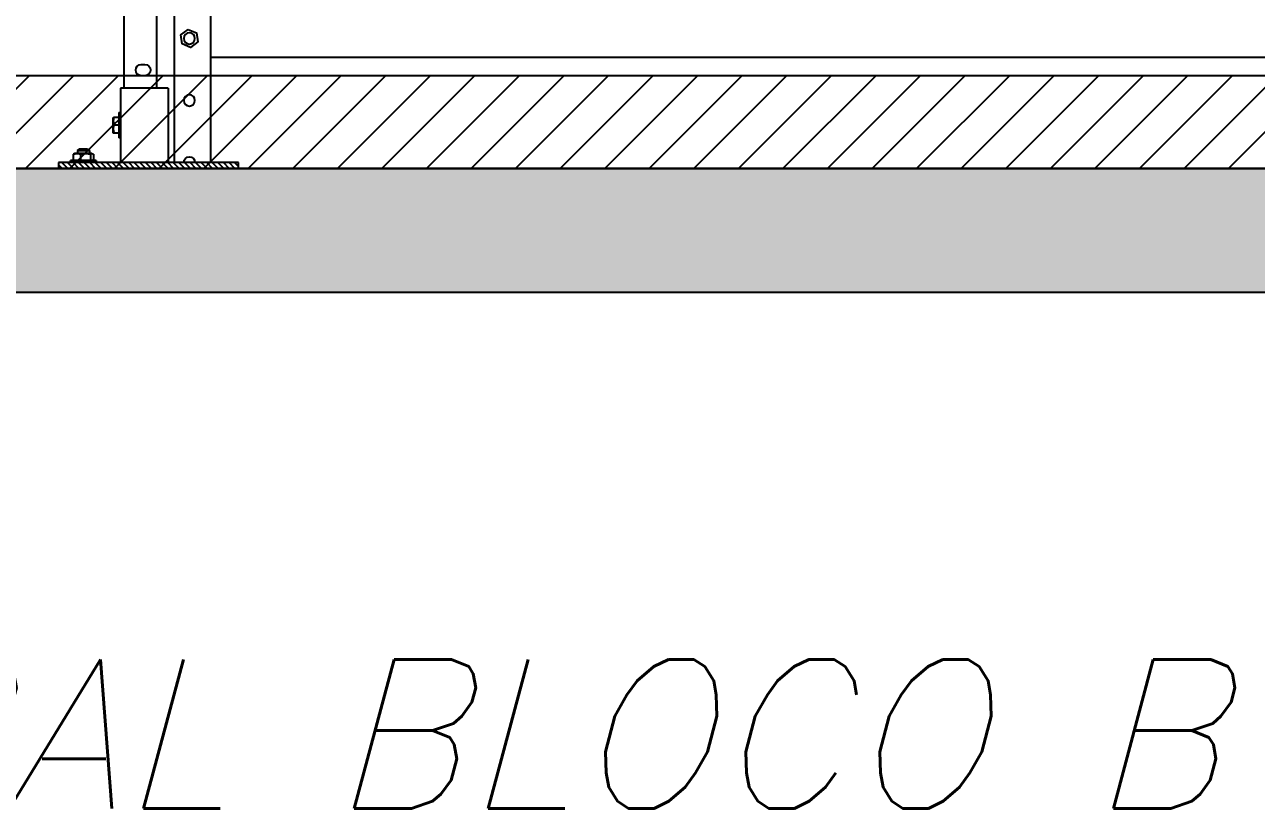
# Model space of a CAD drawing. Header units: millimetres. Extents: x 223 to 55669, y 510 to 13629.
# Drawn here: x 24014 to 25007, y 510 to 1142 of the extents above; entities that cross this region are included whole.
import ezdxf

# ---------------------------------------------------------------- set-up
doc = ezdxf.new("R2010")
doc.units = ezdxf.units.MM
doc.linetypes.add('LIN0', pattern=[0])
doc.layers.add('4 - TEXTO DE ESCALA E VISTA', color=2, linetype='Continuous')
doc.layers.add('arq_fina', color=30, linetype='Continuous')
doc.layers.add('MONTANTE', color=170, linetype='LIN0', lineweight=25)
doc.styles.add('ROMANS', font='romans.shx', dxfattribs={"oblique": 15, "height": 170})

# ---------------------------------------------------------------- blocks, each defined once
blk = doc.blocks.new('*U66')
at = {"layer": 'MONTANTE'}
h = blk.add_hatch(dxfattribs=at)
h.set_pattern_fill('ANSI31', color=256)
h.set_pattern_definition([(45, (-10915.7787, -3455.3437), (-2.245064, 2.245064), [])])
h.paths.add_polyline_path([(0, 0), (-145, 0), (-145, 4.75), (0, 4.75)])
for p, q in [((-122.4, 10954.75), (-122.4, 4.75)), ((-93.15, 10954.75), (-93.15, 4.75)), ((-78.84, 10954.75), (-78.84, 64.75)), ((-52.65, 10954.75), (-52.65, 64.75)), ((-122.4, 89.75), (-1207.9, 89.75)), ((-88.35, 64.75), (-88.35, 4.75)), ((-88.35, 64.75), (-50, 64.75)), ((-50, 64.75), (-50, 4.75)), ((-48.41, 45), (-50, 45)), ((-48.41, 45), (-48.41, 24.5)), ((-48.41, 41.1), (-44.6, 41.1)), ((-44.6, 41.1), (-44.03, 37.92)), ((-44.03, 28.4), (-44.03, 41.1)), ((-48.41, 34.75), (-44.6, 34.75)), ((-50, 24.5), (-48.41, 24.5)), ((-48.41, 28.4), (-44.6, 28.4)), ((-44.6, 28.4), (-44.03, 28.4)), ((-26.88, 11.86), (-27.99, 11.35)), ((-27.99, 11.35), (-27.99, 6.79)), ((-25.76, 11.35), (-26.88, 11.86)), ((-26.88, 11.86), (-13.12, 11.86)), ((-21.76, 11.86), (-25.76, 11.35)), ((-25.76, 11.35), (-25.76, 6.79)), ((-23.35, 15.37), (-24.76, 14.26)), ((-15.24, 14.26), (-24.76, 14.26)), ((-24.76, 14.26), (-24.76, 11.86)), ((-23.35, 15.37), (-16.65, 15.37)), ((-17.77, 11.35), (-21.76, 11.86)), ((-14.89, 11.86), (-17.77, 11.35)), ((-17.77, 6.79), (-17.77, 11.35)), ((-15.24, 14.26), (-16.65, 15.37)), ((-15.24, 14.26), (-15.24, 11.86)), ((-12.01, 11.35), (-14.89, 11.86)), ((-13.12, 11.86), (-12.01, 11.35)), ((-12.01, 6.79), (-12.01, 11.35)), ((-145, 0), (-145, 4.75)), ((-145, 0), (-145, 4.75)), ((-145, 0), (-145, 4.75)), ((-145, 0), (-145, 4.75)), ((-145, 0), (-145, 4.75)), ((-145, 0), (-145, 4.75)), ((-145, 0), (-145, 4.75)), ((-145, 0), (-145, 4.75)), ((-145, 0), (-145, 4.75)), ((-145, 0), (-145, 4.75)), ((-145, 0), (-145, 4.75)), ((-145, 0), (-145, 4.75)), ((-145, 0), (-145, 4.75)), ((-145, 0), (-145, 4.75)), ((-145, 0), (-145, 4.75)), ((-145, 0), (-145, 4.75)), ((-145, 0), (-145, 4.75)), ((-145, 0), (-145, 4.75)), ((-145, 0), (-145, 4.75)), ((-145, 0), (-145, 4.75)), ((-145, 0), (-145, 4.75)), ((-145, 0), (-145, 4.75)), ((-145, 0), (-145, 4.75)), ((-145, 0), (-145, 4.75)), ((-145, 0), (-145, 4.75)), ((-145, 0), (-145, 4.75)), ((-145, 0), (-145, 4.75)), ((-145, 0), (-145, 4.75)), ((-145, 0), (-145, 4.75)), ((-145, 0), (-145, 4.75)), ((-145, 0), (-145, 4.75)), ((-145, 0), (-145, 4.75)), ((-145, 0), (-145, 4.75)), ((-145, 0), (-145, 4.75)), ((-145, 0), (-145, 4.75)), ((-145, 0), (-145, 4.75)), ((-145, 0), (-145, 4.75)), ((-145, 0), (-145, 4.75)), ((-145, 0), (-145, 4.75)), ((-145, 0), (-145, 4.75)), ((-145, 0), (-145, 4.75)), ((-145, 0), (-145, 4.75)), ((-145, 0), (-145, 4.75)), ((-145, 0), (-145, 4.75)), ((-145, 0), (-145, 4.75)), ((-145, 0), (-145, 4.75)), ((-145, 0), (-145, 4.75)), ((-145, 0), (-145, 4.75)), ((-145, 0), (-145, 4.75)), ((-145, 0), (-145, 4.75)), ((-145, 0), (-145, 4.75)), ((-145, 0), (-145, 4.75)), ((-145, 0), (-145, 4.75)), ((-145, 0), (-145, 4.75)), ((-145, 0), (-145, 4.75)), ((-145, 0), (-145, 4.75)), ((-145, 0), (-145, 4.75)), ((-145, 0), (-145, 4.75)), ((-145, 0), (-145, 4.75)), ((-145, 0), (-145, 4.75)), ((-145, 0), (-145, 4.75)), ((-145, 0), (-145, 4.75)), ((-145, 0), (-145, 4.75)), ((-145, 0), (-145, 4.75)), ((-145, 0), (-145, 4.75)), ((-145, 0), (-145, 4.75)), ((-145, 0), (-145, 4.75)), ((-145, 0), (-145, 4.75)), ((-145, 0), (-145, 4.75)), ((-145, 0), (-145, 4.75)), ((-145, 0), (-145, 4.75)), ((-145, 0), (-145, 4.75)), ((-145, 0), (-145, 4.75)), ((-145, 0), (-145, 4.75)), ((-145, 0), (-145, 4.75)), ((-145, 0), (-145, 4.75)), ((-145, 0), (-145, 4.75)), ((-145, 0), (-145, 4.75)), ((-145, 0), (-145, 4.75)), ((-145, 0), (-145, 4.75)), ((-145, 0), (-145, 4.75)), ((-145, 0), (-145, 4.75)), ((-145, 0), (-145, 4.75)), ((-145, 0), (-145, 4.75)), ((-145, 0), (-145, 4.75)), ((-145, 0), (-145, 4.75)), ((-145, 0), (-145, 4.75)), ((-145, 0), (-145, 4.75)), ((-145, 0), (-145, 4.75)), ((-145, 0), (-145, 4.75)), ((-145, 0), (-145, 4.75)), ((-145, 0), (-145, 4.75)), ((-145, 0), (-145, 4.75)), ((-145, 0), (-145, 4.75)), ((-145, 0), (-145, 4.75)), ((-145, 0), (-145, 4.75)), ((-145, 0), (-145, 4.75)), ((-145, 0), (-145, 4.75)), ((-145, 0), (-145, 4.75)), ((-145, 0), (-145, 4.75)), ((-145, 0), (-145, 4.75)), ((-145, 0), (-145, 4.75)), ((-145, 0), (-145, 4.75)), ((-145, 0), (-145, 4.75)), ((-145, 0), (-145, 4.75)), ((-145, 0), (-145, 4.75)), ((-145, 0), (-145, 4.75)), ((-145, 0), (-145, 4.75)), ((-145, 0), (-145, 4.75)), ((-145, 0), (-145, 4.75)), ((-145, 0), (-145, 4.75)), ((-145, 0), (-145, 4.75)), ((-145, 0), (-145, 4.75)), ((-145, 0), (-145, 4.75)), ((-145, 0), (-145, 4.75)), ((-145, 0), (-145, 4.75)), ((-145, 0), (-145, 4.75)), ((-145, 0), (-145, 4.75)), ((-145, 0), (-145, 4.75)), ((-145, 0), (-145, 4.75)), ((-145, 0), (-145, 4.75)), ((-145, 0), (-145, 4.75)), ((-145, 0), (-145, 4.75)), ((-145, 0), (-145, 4.75)), ((-145, 0), (-145, 4.75)), ((-145, 0), (-145, 4.75)), ((-145, 0), (-145, 4.75)), ((-145, 0), (-145, 4.75)), ((-145, 0), (-145, 4.75)), ((-145, 0), (-145, 4.75)), ((-145, 0), (-145, 4.75)), ((-145, 0), (-145, 4.75)), ((-145, 0), (-145, 4.75)), ((-145, 0), (-145, 4.75)), ((-145, 0), (-145, 4.75)), ((-145, 0), (-145, 4.75)), ((-145, 0), (-145, 4.75)), ((-145, 0), (-145, 4.75)), ((-145, 0), (-145, 4.75)), ((-145, 0), (-145, 4.75)), ((-145, 0), (-145, 4.75)), ((-145, 0), (-145, 4.75)), ((-145, 0), (-145, 4.75)), ((-145, 0), (-145, 4.75)), ((-145, 0), (-145, 4.75)), ((-145, 0), (-145, 4.75)), ((-145, 0), (-145, 4.75)), ((-145, 0), (-145, 4.75)), ((-145, 0), (-145, 4.75)), ((-145, 0), (-145, 4.75)), ((-145, 0), (-145, 4.75)), ((-145, 0), (-145, 4.75)), ((-145, 0), (-145, 4.75)), ((-145, 0), (-145, 4.75)), ((-145, 0), (-145, 4.75)), ((-145, 0), (-145, 4.75)), ((-145, 0), (-145, 4.75)), ((-145, 0), (-145, 4.75)), ((-145, 0), (-145, 4.75)), ((-145, 0), (-145, 4.75)), ((-145, 0), (-145, 4.75)), ((-145, 0), (-145, 4.75)), ((-145, 0), (-145, 4.75)), ((-145, 0), (-145, 4.75)), ((-145, 0), (-145, 4.75)), ((-145, 0), (-145, 4.75)), ((-145, 0), (-145, 4.75)), ((-145, 0), (-145, 4.75)), ((-145, 0), (-145, 4.75)), ((-145, 0), (-145, 4.75)), ((-145, 0), (-145, 4.75)), ((-145, 0), (-145, 4.75)), ((-145, 0), (-145, 4.75)), ((-145, 0), (-145, 4.75)), ((-145, 0), (-145, 4.75)), ((-145, 0), (-145, 4.75)), ((-145, 0), (-145, 4.75)), ((-145, 0), (-145, 4.75)), ((-145, 0), (-145, 4.75)), ((-145, 0), (-145, 4.75)), ((-145, 0), (-145, 4.75)), ((-145, 0), (-145, 4.75)), ((-145, 0), (-145, 4.75)), ((-145, 0), (-145, 4.75)), ((-145, 0), (-145, 4.75)), ((-145, 0), (-145, 4.75)), ((-145, 0), (-145, 4.75)), ((-145, 0), (-145, 4.75)), ((-145, 0), (-145, 4.75)), ((-145, 0), (-145, 4.75)), ((-145, 0), (-145, 4.75)), ((-145, 0), (-145, 4.75)), ((-145, 0), (-145, 4.75)), ((-145, 0), (-145, 4.75)), ((-145, 0), (-145, 4.75)), ((-145, 0), (-145, 4.75)), ((-145, 0), (-145, 4.75)), ((-145, 0), (-145, 4.75)), ((-145, 0), (-145, 4.75)), ((-145, 0), (-145, 4.75)), ((-145, 0), (-145, 4.75)), ((-145, 0), (-145, 4.75)), ((-145, 0), (-145, 4.75)), ((-145, 0), (-145, 4.75)), ((-145, 0), (-145, 4.75)), ((-145, 0), (-145, 4.75)), ((-145, 0), (-145, 4.75)), ((-145, 0), (-145, 4.75)), ((-145, 0), (-145, 4.75)), ((-145, 0), (-145, 4.75)), ((-145, 0), (-145, 4.75)), ((-145, 0), (-145, 4.75)), ((-145, 0), (-145, 4.75)), ((-145, 0), (-145, 4.75)), ((-145, 0), (-145, 4.75)), ((-145, 0), (-145, 4.75)), ((-145, 0), (-145, 4.75)), ((-145, 0), (-145, 4.75)), ((-145, 0), (-145, 4.75)), ((-145, 0), (-145, 4.75)), ((-145, 0), (-145, 4.75)), ((-145, 0), (-145, 4.75)), ((-145, 0), (-145, 4.75)), ((-145, 0), (-145, 4.75)), ((-145, 0), (-145, 4.75)), ((-145, 0), (-145, 4.75)), ((-145, 0), (-145, 4.75)), ((-145, 0), (-145, 4.75)), ((-145, 0), (-145, 4.75)), ((-145, 0), (-145, 4.75)), ((-145, 0), (-145, 4.75)), ((-145, 0), (-145, 4.75)), ((-145, 0), (-145, 4.75)), ((-145, 0), (-145, 4.75)), ((-145, 0), (-145, 4.75)), ((-145, 0), (-145, 4.75)), ((-145, 0), (-145, 4.75)), ((-145, 0), (-145, 4.75)), ((-145, 0), (-145, 4.75)), ((-145, 0), (-145, 4.75)), ((-145, 0), (-145, 4.75)), ((-145, 0), (-145, 4.75)), ((-145, 0), (-145, 4.75)), ((-145, 0), (-145, 4.75)), ((-145, 0), (-145, 4.75)), ((-145, 0), (-145, 4.75)), ((-145, 0), (-145, 4.75)), ((-145, 0), (-145, 4.75)), ((-145, 0), (-145, 4.75)), ((-145, 0), (-145, 4.75)), ((-145, 0), (-145, 4.75)), ((-145, 0), (-145, 4.75)), ((-145, 0), (-145, 4.75)), ((-145, 0), (-145, 4.75)), ((-145, 0), (-145, 4.75)), ((-145, 0), (-145, 4.75)), ((-145, 0), (-145, 4.75)), ((-145, 0), (-145, 4.75)), ((-145, 0), (-145, 4.75)), ((-145, 0), (-145, 4.75)), ((-145, 0), (-145, 4.75)), ((-145, 0), (-145, 4.75)), ((-145, 0), (-145, 4.75)), ((-145, 0), (-145, 4.75)), ((-145, 0), (-145, 4.75)), ((-145, 0), (-145, 4.75)), ((-145, 0), (-145, 4.75)), ((-145, 0), (-145, 4.75)), ((-145, 0), (-145, 4.75)), ((-145, 0), (-145, 4.75)), ((-145, 0), (-145, 4.75)), ((-145, 0), (-145, 4.75)), ((-145, 0), (-145, 4.75)), ((-145, 0), (-145, 4.75)), ((-145, 0), (-145, 4.75)), ((-145, 0), (-145, 4.75)), ((-145, 0), (-145, 4.75)), ((-145, 0), (-145, 4.75)), ((-145, 0), (-145, 4.75)), ((-145, 0), (-145, 4.75)), ((-145, 0), (-145, 4.75)), ((-145, 0), (-145, 4.75)), ((-145, 0), (-145, 4.75)), ((-145, 0), (-145, 4.75)), ((-145, 0), (-145, 4.75)), ((-145, 0), (-145, 4.75)), ((-145, 0), (-145, 4.75)), ((-145, 0), (-145, 4.75)), ((-145, 0), (-145, 4.75)), ((-145, 0), (-145, 4.75)), ((-145, 0), (-145, 4.75)), ((-145, 0), (-145, 4.75)), ((-145, 0), (-145, 4.75)), ((-145, 0), (-145, 4.75)), ((-145, 0), (-145, 4.75)), ((-145, 0), (-145, 4.75)), ((-145, 0), (-145, 4.75)), ((-145, 0), (-145, 4.75)), ((-145, 0), (-145, 4.75)), ((-145, 0), (-145, 4.75)), ((-145, 0), (-145, 4.75)), ((-145, 0), (-145, 4.75)), ((-145, 0), (-145, 4.75)), ((-145, 0), (-145, 4.75)), ((-145, 0), (-145, 4.75)), ((-145, 0), (-145, 4.75)), ((-145, 0), (-145, 4.75)), ((-145, 0), (-145, 4.75)), ((-145, 0), (-145, 4.75)), ((-145, 0), (-145, 4.75)), ((-145, 0), (-145, 4.75)), ((-145, 0), (-145, 4.75)), ((-145, 0), (-145, 4.75)), ((-145, 0), (-145, 4.75)), ((-145, 0), (-145, 4.75)), ((-145, 0), (-145, 4.75)), ((-145, 0), (-145, 4.75)), ((-145, 0), (-145, 4.75)), ((-145, 0), (-145, 4.75)), ((-145, 0), (-145, 4.75)), ((-145, 0), (-145, 4.75)), ((-145, 0), (-145, 4.75)), ((-145, 0), (-145, 4.75)), ((-145, 0), (-145, 4.75)), ((-145, 0), (-145, 4.75)), ((-145, 4.75), (0, 4.75)), ((0, 0), (-145, 0)), ((-30.35, 6.27), (-30.35, 4.75)), ((-30.35, 6.27), (-9.65, 6.27)), ((-27.99, 6.79), (-27.14, 6.27)), ((-25.76, 6.79), (-26.88, 6.27)), ((-21.76, 6.27), (-25.76, 6.79)), ((-17.77, 6.79), (-21.76, 6.27)), ((-14.89, 6.27), (-17.77, 6.79)), ((-12.01, 6.79), (-14.89, 6.27)), ((-12.86, 6.27), (-12.01, 6.79)), ((-9.65, 4.75), (-9.65, 6.27)), ((0, 4.75), (0, 0)), ((0, 4.75), (0, 0)), ((0, 4.75), (0, 0)), ((0, 4.75), (0, 0)), ((0, 4.75), (0, 0)), ((0, 4.75), (0, 0)), ((0, 4.75), (0, 0)), ((0, 4.75), (0, 0)), ((0, 4.75), (0, 0)), ((0, 4.75), (0, 0)), ((0, 4.75), (0, 0)), ((0, 4.75), (0, 0)), ((0, 4.75), (0, 0)), ((0, 4.75), (0, 0)), ((0, 4.75), (0, 0)), ((0, 4.75), (0, 0)), ((0, 4.75), (0, 0)), ((0, 4.75), (0, 0)), ((0, 4.75), (0, 0)), ((0, 4.75), (0, 0)), ((0, 4.75), (0, 0)), ((0, 4.75), (0, 0)), ((0, 4.75), (0, 0)), ((0, 4.75), (0, 0)), ((0, 4.75), (0, 0)), ((0, 4.75), (0, 0)), ((0, 4.75), (0, 0)), ((0, 4.75), (0, 0)), ((0, 4.75), (0, 0)), ((0, 4.75), (0, 0)), ((0, 4.75), (0, 0)), ((0, 4.75), (0, 0)), ((0, 4.75), (0, 0)), ((0, 4.75), (0, 0)), ((0, 4.75), (0, 0)), ((0, 4.75), (0, 0)), ((0, 4.75), (0, 0)), ((0, 4.75), (0, 0)), ((0, 4.75), (0, 0)), ((0, 4.75), (0, 0)), ((0, 4.75), (0, 0)), ((0, 4.75), (0, 0)), ((0, 4.75), (0, 0)), ((0, 4.75), (0, 0)), ((0, 4.75), (0, 0)), ((0, 4.75), (0, 0)), ((0, 4.75), (0, 0)), ((0, 4.75), (0, 0)), ((0, 4.75), (0, 0)), ((0, 4.75), (0, 0)), ((0, 4.75), (0, 0)), ((0, 4.75), (0, 0)), ((0, 4.75), (0, 0)), ((0, 4.75), (0, 0)), ((0, 4.75), (0, 0)), ((0, 4.75), (0, 0)), ((0, 4.75), (0, 0)), ((0, 4.75), (0, 0)), ((0, 4.75), (0, 0)), ((0, 4.75), (0, 0)), ((0, 4.75), (0, 0)), ((0, 4.75), (0, 0)), ((0, 4.75), (0, 0)), ((0, 4.75), (0, 0)), ((0, 4.75), (0, 0)), ((0, 4.75), (0, 0)), ((0, 4.75), (0, 0)), ((0, 4.75), (0, 0)), ((0, 4.75), (0, 0)), ((0, 4.75), (0, 0)), ((0, 4.75), (0, 0)), ((0, 4.75), (0, 0)), ((0, 4.75), (0, 0)), ((0, 4.75), (0, 0)), ((0, 4.75), (0, 0)), ((0, 4.75), (0, 0)), ((0, 4.75), (0, 0)), ((0, 4.75), (0, 0)), ((0, 4.75), (0, 0)), ((0, 4.75), (0, 0)), ((0, 4.75), (0, 0)), ((0, 4.75), (0, 0)), ((0, 4.75), (0, 0)), ((0, 4.75), (0, 0)), ((0, 4.75), (0, 0)), ((0, 4.75), (0, 0)), ((0, 4.75), (0, 0)), ((0, 4.75), (0, 0)), ((0, 4.75), (0, 0)), ((0, 4.75), (0, 0)), ((0, 4.75), (0, 0)), ((0, 4.75), (0, 0)), ((0, 4.75), (0, 0)), ((0, 4.75), (0, 0)), ((0, 4.75), (0, 0)), ((0, 4.75), (0, 0)), ((0, 4.75), (0, 0)), ((0, 4.75), (0, 0)), ((0, 4.75), (0, 0)), ((0, 4.75), (0, 0)), ((0, 4.75), (0, 0)), ((0, 4.75), (0, 0)), ((0, 4.75), (0, 0)), ((0, 4.75), (0, 0)), ((0, 4.75), (0, 0)), ((0, 4.75), (0, 0)), ((0, 4.75), (0, 0)), ((0, 4.75), (0, 0)), ((0, 4.75), (0, 0)), ((0, 4.75), (0, 0)), ((0, 4.75), (0, 0)), ((0, 4.75), (0, 0)), ((0, 4.75), (0, 0)), ((0, 4.75), (0, 0)), ((0, 4.75), (0, 0)), ((0, 4.75), (0, 0)), ((0, 4.75), (0, 0)), ((0, 4.75), (0, 0)), ((0, 4.75), (0, 0)), ((0, 4.75), (0, 0)), ((0, 4.75), (0, 0)), ((0, 4.75), (0, 0)), ((0, 4.75), (0, 0)), ((0, 4.75), (0, 0)), ((0, 4.75), (0, 0)), ((0, 4.75), (0, 0)), ((0, 4.75), (0, 0)), ((0, 4.75), (0, 0)), ((0, 4.75), (0, 0)), ((0, 4.75), (0, 0)), ((0, 4.75), (0, 0)), ((0, 4.75), (0, 0)), ((0, 4.75), (0, 0)), ((0, 4.75), (0, 0)), ((0, 4.75), (0, 0)), ((0, 4.75), (0, 0)), ((0, 4.75), (0, 0)), ((0, 4.75), (0, 0)), ((0, 4.75), (0, 0)), ((0, 4.75), (0, 0)), ((0, 4.75), (0, 0)), ((0, 4.75), (0, 0)), ((0, 4.75), (0, 0)), ((0, 4.75), (0, 0)), ((0, 4.75), (0, 0)), ((0, 4.75), (0, 0)), ((0, 4.75), (0, 0)), ((0, 4.75), (0, 0)), ((0, 4.75), (0, 0)), ((0, 4.75), (0, 0)), ((0, 4.75), (0, 0)), ((0, 4.75), (0, 0)), ((0, 4.75), (0, 0)), ((0, 4.75), (0, 0)), ((0, 4.75), (0, 0)), ((0, 4.75), (0, 0)), ((0, 4.75), (0, 0)), ((0, 4.75), (0, 0)), ((0, 4.75), (0, 0)), ((0, 4.75), (0, 0)), ((0, 4.75), (0, 0)), ((0, 4.75), (0, 0)), ((0, 4.75), (0, 0)), ((0, 4.75), (0, 0)), ((0, 4.75), (0, 0)), ((0, 4.75), (0, 0)), ((0, 4.75), (0, 0)), ((0, 4.75), (0, 0)), ((0, 4.75), (0, 0)), ((0, 4.75), (0, 0)), ((0, 4.75), (0, 0)), ((0, 4.75), (0, 0)), ((0, 4.75), (0, 0)), ((0, 4.75), (0, 0)), ((0, 4.75), (0, 0)), ((0, 4.75), (0, 0)), ((0, 4.75), (0, 0)), ((0, 4.75), (0, 0)), ((0, 4.75), (0, 0)), ((0, 4.75), (0, 0)), ((0, 4.75), (0, 0)), ((0, 4.75), (0, 0)), ((0, 4.75), (0, 0)), ((0, 4.75), (0, 0)), ((0, 4.75), (0, 0)), ((0, 4.75), (0, 0)), ((0, 4.75), (0, 0)), ((0, 4.75), (0, 0)), ((0, 4.75), (0, 0)), ((0, 4.75), (0, 0)), ((0, 4.75), (0, 0)), ((0, 4.75), (0, 0)), ((0, 4.75), (0, 0)), ((0, 4.75), (0, 0)), ((0, 4.75), (0, 0)), ((0, 4.75), (0, 0)), ((0, 4.75), (0, 0)), ((0, 4.75), (0, 0)), ((0, 4.75), (0, 0)), ((0, 4.75), (0, 0)), ((0, 4.75), (0, 0)), ((0, 4.75), (0, 0)), ((0, 4.75), (0, 0)), ((0, 4.75), (0, 0)), ((0, 4.75), (0, 0)), ((0, 4.75), (0, 0)), ((0, 4.75), (0, 0)), ((0, 4.75), (0, 0)), ((0, 4.75), (0, 0)), ((0, 4.75), (0, 0)), ((0, 4.75), (0, 0)), ((0, 4.75), (0, 0)), ((0, 4.75), (0, 0)), ((0, 4.75), (0, 0)), ((0, 4.75), (0, 0)), ((0, 4.75), (0, 0)), ((0, 4.75), (0, 0)), ((0, 4.75), (0, 0)), ((0, 4.75), (0, 0)), ((0, 4.75), (0, 0)), ((0, 4.75), (0, 0)), ((0, 4.75), (0, 0)), ((0, 4.75), (0, 0)), ((0, 4.75), (0, 0)), ((0, 4.75), (0, 0)), ((0, 4.75), (0, 0)), ((0, 4.75), (0, 0)), ((0, 4.75), (0, 0)), ((0, 4.75), (0, 0)), ((0, 4.75), (0, 0)), ((0, 4.75), (0, 0)), ((0, 4.75), (0, 0)), ((0, 4.75), (0, 0)), ((0, 4.75), (0, 0)), ((0, 4.75), (0, 0)), ((0, 4.75), (0, 0)), ((0, 4.75), (0, 0)), ((0, 4.75), (0, 0)), ((0, 4.75), (0, 0)), ((0, 4.75), (0, 0)), ((0, 4.75), (0, 0)), ((0, 4.75), (0, 0)), ((0, 4.75), (0, 0)), ((0, 4.75), (0, 0)), ((0, 4.75), (0, 0)), ((0, 4.75), (0, 0)), ((0, 4.75), (0, 0)), ((0, 4.75), (0, 0)), ((0, 4.75), (0, 0)), ((0, 4.75), (0, 0)), ((0, 4.75), (0, 0)), ((0, 4.75), (0, 0)), ((0, 4.75), (0, 0)), ((0, 4.75), (0, 0)), ((0, 4.75), (0, 0)), ((0, 4.75), (0, 0)), ((0, 4.75), (0, 0)), ((0, 4.75), (0, 0)), ((0, 4.75), (0, 0)), ((0, 4.75), (0, 0)), ((0, 4.75), (0, 0)), ((0, 4.75), (0, 0)), ((0, 4.75), (0, 0)), ((0, 4.75), (0, 0)), ((0, 4.75), (0, 0)), ((0, 4.75), (0, 0)), ((0, 4.75), (0, 0)), ((0, 4.75), (0, 0)), ((0, 4.75), (0, 0)), ((0, 4.75), (0, 0)), ((0, 4.75), (0, 0)), ((0, 4.75), (0, 0)), ((0, 4.75), (0, 0)), ((0, 4.75), (0, 0)), ((0, 4.75), (0, 0)), ((0, 4.75), (0, 0)), ((0, 4.75), (0, 0)), ((0, 4.75), (0, 0)), ((0, 4.75), (0, 0)), ((0, 4.75), (0, 0)), ((0, 4.75), (0, 0)), ((0, 4.75), (0, 0)), ((0, 4.75), (0, 0)), ((0, 4.75), (0, 0)), ((0, 4.75), (0, 0)), ((0, 4.75), (0, 0)), ((0, 4.75), (0, 0)), ((0, 4.75), (0, 0)), ((0, 4.75), (0, 0)), ((0, 4.75), (0, 0)), ((0, 4.75), (0, 0)), ((0, 4.75), (0, 0)), ((0, 4.75), (0, 0)), ((0, 4.75), (0, 0)), ((0, 4.75), (0, 0)), ((0, 4.75), (0, 0)), ((0, 4.75), (0, 0)), ((0, 4.75), (0, 0)), ((0, 4.75), (0, 0)), ((0, 4.75), (0, 0)), ((0, 4.75), (0, 0)), ((0, 4.75), (0, 0)), ((0, 4.75), (0, 0)), ((0, 4.75), (0, 0)), ((0, 4.75), (0, 0)), ((0, 4.75), (0, 0)), ((0, 4.75), (0, 0)), ((0, 4.75), (0, 0)), ((0, 4.75), (0, 0)), ((0, 4.75), (0, 0)), ((0, 4.75), (0, 0)), ((0, 4.75), (0, 0)), ((0, 4.75), (0, 0)), ((0, 4.75), (0, 0)), ((0, 4.75), (0, 0)), ((0, 4.75), (0, 0)), ((0, 4.75), (0, 0)), ((0, 4.75), (0, 0)), ((0, 4.75), (0, 0)), ((0, 4.75), (0, 0)), ((0, 4.75), (0, 0)), ((0, 4.75), (0, 0)), ((0, 4.75), (0, 0)), ((0, 4.75), (0, 0)), ((0, 4.75), (0, 0))]:
    blk.add_line(p, q, dxfattribs=at)
blk.add_lwpolyline([(-104.43, 112.02), (-111.21, 109.23), (-112.18, 101.96), (-106.38, 97.48), (-99.6, 100.27), (-98.62, 107.54), (-104.43, 112.02)], dxfattribs=at)
blk.add_lwpolyline([(-69.62, 74.7), (-66.62, 74.7, 1), (-66.62, 83.7), (-69.62, 83.7, 1)], format="xyb", close=True, dxfattribs=at)
for centre in [(-105.4, 104.75), (-105.4, 54.75)]:
    blk.add_circle(centre, 4.5, dxfattribs=at)
blk.add_arc((-105.4, 4.75), 4.5, 0, 180, dxfattribs=at)
for points, knots in [([(-44.03, 41.1), (-44.03, 41.1), (-44.04, 41.1), (-44.33, 41.1), (-44.6, 41.1)], [0, 0, 0, 0, 0.0702136, 1, 1, 1, 1]), ([(-44.03, 37.92), (-44.03, 37.85), (-44.04, 36.78), (-44.33, 35.73), (-44.6, 34.75)], [0, 0, 0, 0, 0.070214, 1, 1, 1, 1]), ([(-44.6, 34.75), (-44.37, 33.95), (-44.06, 32.9), (-44.04, 31.82), (-44.03, 31.57)], [0, 0, 0, 0, 0.7681507, 1, 1, 1, 1]), ([(-44.03, 31.57), (-44.1, 30.73), (-44.19, 29.65), (-44.53, 28.62), (-44.6, 28.4)], [0, 0, 0, 0, 0.788999, 1, 1, 1, 1])]:
    blk.add_open_spline(points, degree=3, knots=knots, dxfattribs=at)
blk = doc.blocks.new('*U340')
blk.add_blockref('*U66', (145, -6477.375))
blk = doc.blocks.new('*U339')
at = {"color": 0, "linetype": 'ByBlock', "lineweight": -2, "transparency": 16777216}
blk.add_blockref('*U340', (-4900, 0), dxfattribs=at)

msp = doc.modelspace()

# ---------------------------------------------------------------- hatches: boundary and pattern name
at = {"transparency": 33554687}
h = msp.add_hatch(dxfattribs=at)
h.set_pattern_fill('AR-CONC', color=256, scale=1.1)
h.set_pattern_definition([(50, (33245.24, -12060.9), (200.4031, -17.533), [20.955, -230.505]), (355, (33245.24, -12060.9), (-38.7678, 210.1625), [16.764, -184.4046]), (100.45144, (33261.94, -12062.37), (161.6354, 192.6295), [17.809, -195.8993]), (46.1842, (33245.24, -12005.02), (298.187, -46.2466), [31.4325, -345.7575]), (96.6356, (33270.1, -12008.88), (261.1445, 272.1687), [26.7135, -293.8492]), (351.1842, (33245.24, -12005.02), (261.1445, 272.1687), [25.146, -276.6057]), (21, (33273.18, -12019), (166.7758, -112.4917), [20.955, -230.505]), (326, (33273.18, -12019), (67.9822, 202.6068), [16.764, -184.404]), (71.45144, (33287.08, -12028.37), (234.7581, 90.115), [17.809, -195.8989]), (37.5, (33245.24, -12060.904), (3.39746, 93.01054), [0, -182.1688, 0, -187.198, 0, -185.1025]), (7.5, (33245.24, -12060.9), (73.50163, 110.19863), [0, -106.7308, 0, -177.9778, 0, -70.5485]), (327.5, (33182.93, -12060.904), (149.14965, -6.30162), [0, -69.85, 0, -217.932, 0, -289.179]), (317.5, (33154.99, -12060.9), (162.9421, 27.96914), [0, -90.805, 0, -144.7292, 0, -205.359])])
h.paths.add_polyline_path([(223.02, 925.99), (55669.31, 925.99), (55669.31, 1025.99), (223.02, 1025.99), (223.02, 925.99)], is_closed=False)
at = {"layer": 'arq_fina'}
h = msp.add_hatch(dxfattribs=at)
h.set_pattern_fill('ANSI31', color=2, scale=8)
h.set_pattern_definition([(45, (27482.759, 3092.77), (-17.96051, 17.96051), [])])
h.paths.add_polyline_path([(20422.13, 1025.99), (27822.13, 1025.99), (27822.13, 1100.99), (20422.13, 1100.99), (20422.13, 1025.99)], is_closed=False)

# ---------------------------------------------------------------- linework, layer by layer
at = {"color": 2}
msp.add_lwpolyline([(20422.13, 1100.99), (27822.13, 1100.99), (27822.13, 1025.99), (20422.13, 1025.99)], close=True, dxfattribs=at)
msp.add_lwpolyline([(223.02, 1025.99), (55669.31, 1025.99), (55669.31, 925.99), (223.02, 925.99)], close=True)

# ---------------------------------------------------------------- block references
at = {"xscale": -1}
msp.add_blockref('*U339', (19286.83, 7503.37), dxfattribs=at)

# ---------------------------------------------------------------- texts
at = {"layer": '4 - TEXTO DE ESCALA E VISTA', "lineweight": -2, "ltscale": 2, "insert": (24007.48, 569.92), "char_height": 120, "width": 2844.312, "attachment_point": 5, "style": 'ROMANS'}
msp.add_mtext('VISTA LATERAL BLOCO B', dxfattribs=at)

doc.saveas('drawing.dxf')
